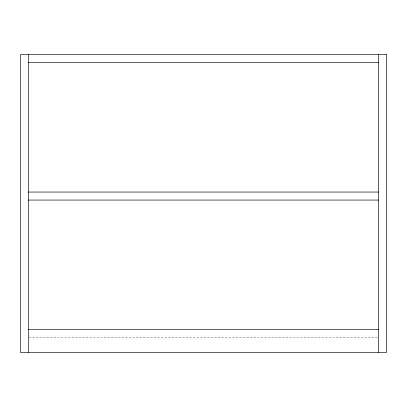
<?xml version="1.0" encoding="UTF-8"?>
<svg xmlns="http://www.w3.org/2000/svg" width="407" height="407" viewBox="0 0 407 407"><rect width="100%" height="100%" fill="white"/><g stroke="black" fill="none" stroke-linecap="round" stroke-linejoin="round"><path stroke-width="0.31" stroke-dasharray="2.04 1.53" d="M28.999 337.428L378.001 337.428"/><path stroke-width="0.61" d="M28.363 62.703L378.637 62.703M28.363 192.053L378.637 192.053M28.363 200.066L378.637 200.066M28.363 329.416L378.637 329.416M378.637 54.691L378.637 352.309M28.363 54.691L28.363 352.309M386.65 54.691L20.35 54.691L20.35 352.309L386.65 352.309L386.65 54.691"/></g></svg>
